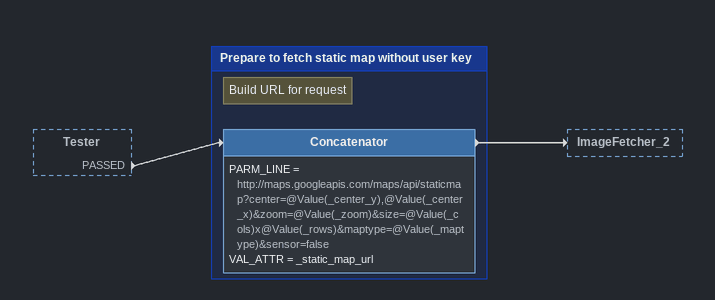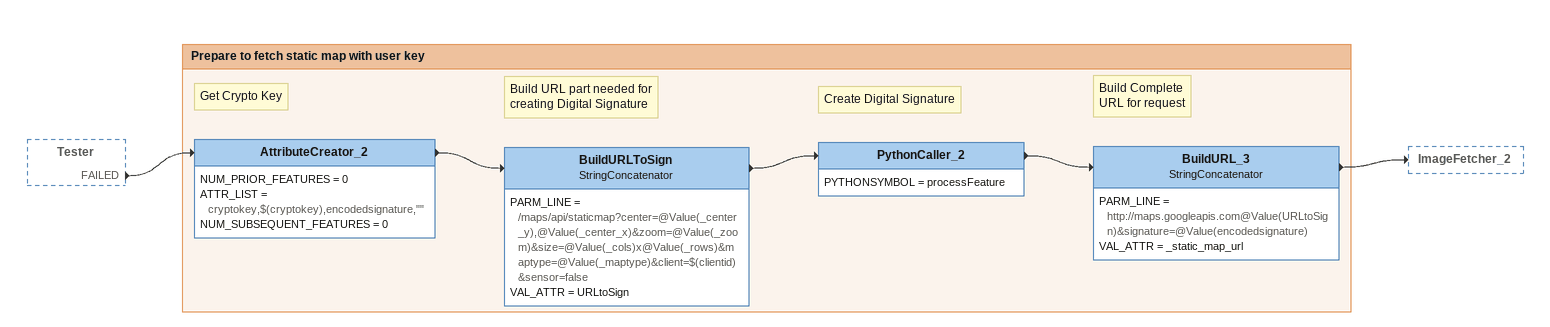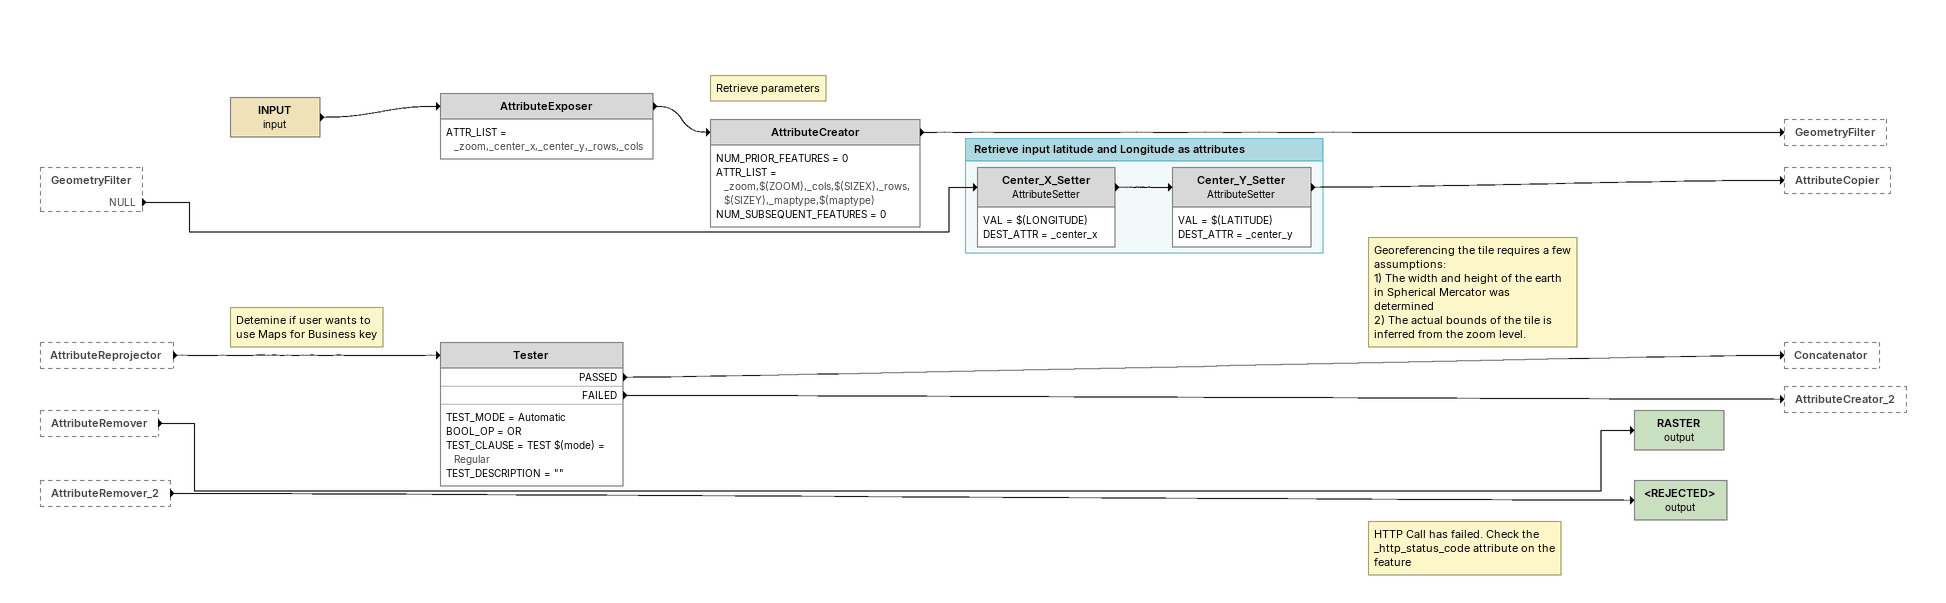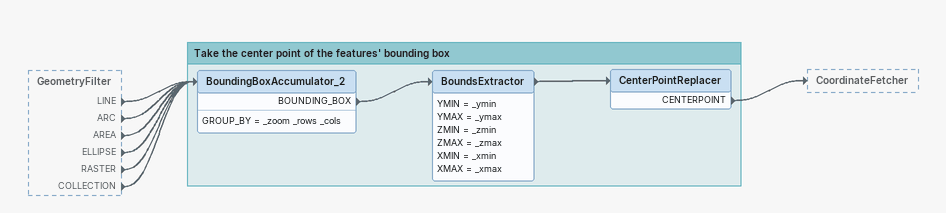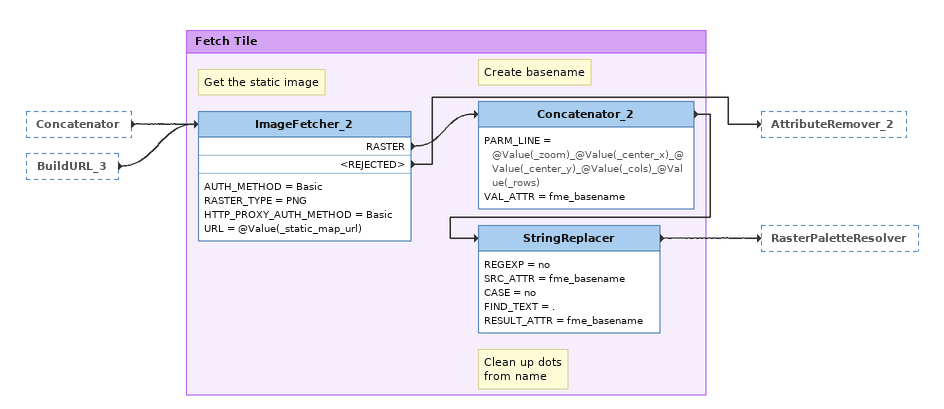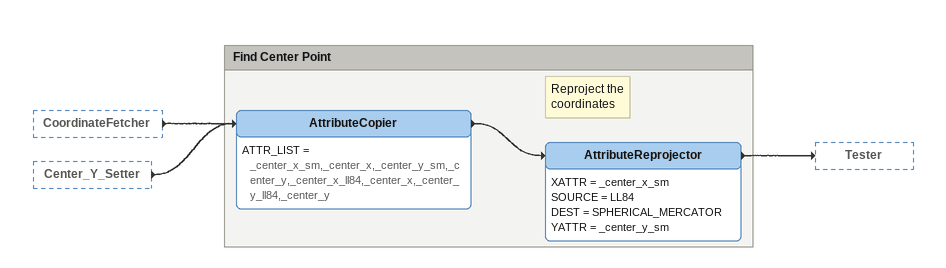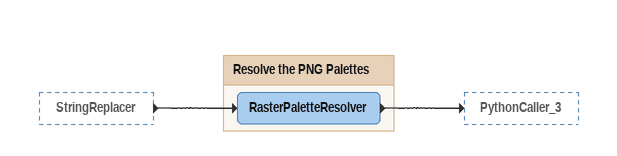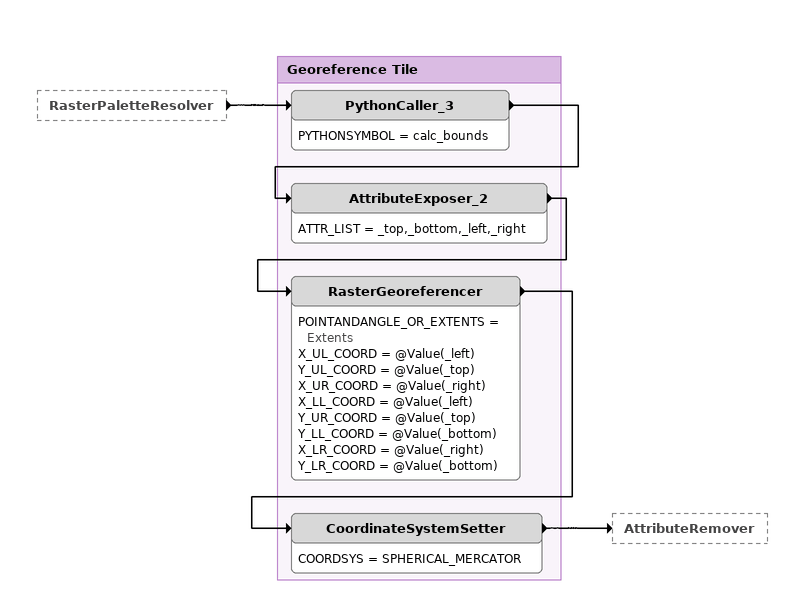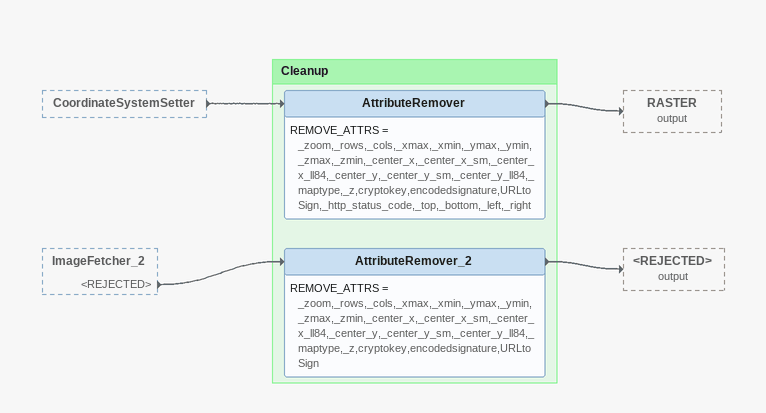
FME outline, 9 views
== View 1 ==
Tester [outside]
    PASSED -> Concatenator

Bookmark: Prepare to fetch static map without user key
Note: Build URL for request
Concatenator
    PARM_LINE = http://maps.googleapis.com/maps/api/staticmap?center=@Value(_center_y),@Value(_center_x)&zoom=@Value(_zoom)&size=@Value(_cols)x@Value(_rows)&maptype=@Value(_maptype)&sensor=false
    VAL_ATTR = _static_map_url
    -> ImageFetcher_2

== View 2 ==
Tester [outside]
    FAILED -> AttributeCreator_2

Bookmark: Prepare to fetch static map with user key
Note: Get Crypto Key
AttributeCreator_2
    NUM_PRIOR_FEATURES = 0
    ATTR_LIST = cryptokey,$(cryptokey),encodedsignature,""
    NUM_SUBSEQUENT_FEATURES = 0
    -> BuildURLToSign
Note: Build URL part needed for / creating Digital Signature
BuildURLToSign: StringConcatenator
    PARM_LINE = /maps/api/staticmap?center=@Value(_center_y),@Value(_center_x)&zoom=@Value(_zoom)&size=@Value(_cols)x@Value(_rows)&maptype=@Value(_maptype)&client=$(clientid)&sensor=false
    VAL_ATTR = URLtoSign
    -> PythonCaller_2
Note: Create Digital Signature
PythonCaller_2
    PYTHONSYMBOL = processFeature
    -> BuildURL_3
Note: Build Complete / URL for request
BuildURL_3: StringConcatenator
    PARM_LINE = http://maps.googleapis.com@Value(URLtoSign)&signature=@Value(encodedsignature)
    VAL_ATTR = _static_map_url
    -> ImageFetcher_2

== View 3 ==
GeometryFilter [outside]
    NULL -> Center_X_Setter
AttributeReprojector [outside]
    -> Tester
AttributeRemover [outside]
    -> RASTER (output)
AttributeRemover_2 [outside]
    -> <REJECTED> (output)
INPUT (input)
    -> AttributeExposer
AttributeExposer
    ATTR_LIST = _zoom,_center_x,_center_y,_rows,_cols
    -> AttributeCreator
Note: Retrieve parameters
AttributeCreator
    NUM_PRIOR_FEATURES = 0
    ATTR_LIST = _zoom,$(ZOOM),_cols,$(SIZEX),_rows,$(SIZEY),_maptype,$(maptype)
    NUM_SUBSEQUENT_FEATURES = 0
    -> GeometryFilter
Note: Detemine if user wants to / use Maps for Business key
Tester
    TEST_MODE = Automatic
    BOOL_OP = OR
    TEST_CLAUSE = TEST $(mode) = Regular
    TEST_DESCRIPTION = ""
    PASSED -> Concatenator
    FAILED -> AttributeCreator_2
Note: Georeferencing the tile requires a few assumptions: / 1) The width and height of the earth in Spherical Mercator was determined / 2) The actual bounds of the tile is inferred from the zoom level.
RASTER (output)
Note: HTTP Call has failed. Check the _http_status_code attribute on the feature
<REJECTED> (output)

Bookmark: Retrieve input latitude and Longitude as attributes
Center_X_Setter: AttributeSetter
    VAL = $(LONGITUDE)
    DEST_ATTR = _center_x
    -> Center_Y_Setter
Center_Y_Setter: AttributeSetter
    VAL = $(LATITUDE)
    DEST_ATTR = _center_y
    -> AttributeCopier

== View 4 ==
GeometryFilter [outside]
    LINE -> BoundingBoxAccumulator_2
    ARC -> BoundingBoxAccumulator_2
    AREA -> BoundingBoxAccumulator_2
    ELLIPSE -> BoundingBoxAccumulator_2
    RASTER -> BoundingBoxAccumulator_2
    COLLECTION -> BoundingBoxAccumulator_2

Bookmark: Take the center point of the features' bounding box
BoundingBoxAccumulator_2
    GROUP_BY = _zoom _rows _cols
    BOUNDING_BOX -> BoundsExtractor
BoundsExtractor
    YMIN = _ymin
    YMAX = _ymax
    ZMIN = _zmin
    ZMAX = _zmax
    XMIN = _xmin
    XMAX = _xmax
    -> CenterPointReplacer
CenterPointReplacer
    CENTERPOINT -> CoordinateFetcher

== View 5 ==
Concatenator [outside]
    -> ImageFetcher_2
BuildURL_3 [outside]
    -> ImageFetcher_2

Bookmark: Fetch Tile
Note: Get the static image
ImageFetcher_2
    AUTH_METHOD = Basic
    RASTER_TYPE = PNG
    HTTP_PROXY_AUTH_METHOD = Basic
    URL = @Value(_static_map_url)
    RASTER -> Concatenator_2
    <REJECTED> -> AttributeRemover_2
Note: Create basename
Concatenator_2
    PARM_LINE = @Value(_zoom)_@Value(_center_x)_@Value(_center_y)_@Value(_cols)_@Value(_rows)
    VAL_ATTR = fme_basename
    -> StringReplacer
Note: Clean up dots / from name
StringReplacer
    REGEXP = no
    SRC_ATTR = fme_basename
    CASE = no
    FIND_TEXT = .
    RESULT_ATTR = fme_basename
    -> RasterPaletteResolver

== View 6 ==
CoordinateFetcher [outside]
    -> AttributeCopier
Center_Y_Setter [outside]
    -> AttributeCopier

Bookmark: Find Center Point
AttributeCopier
    ATTR_LIST = _center_x_sm,_center_x,_center_y_sm,_center_y,_center_x_ll84,_center_x,_center_y_ll84,_center_y
    -> AttributeReprojector
Note: Reproject the / coordinates
AttributeReprojector
    XATTR = _center_x_sm
    SOURCE = LL84
    DEST = SPHERICAL_MERCATOR
    YATTR = _center_y_sm
    -> Tester

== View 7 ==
StringReplacer [outside]
    -> RasterPaletteResolver

Bookmark: Resolve the PNG Palettes
RasterPaletteResolver
    -> PythonCaller_3

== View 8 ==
RasterPaletteResolver [outside]
    -> PythonCaller_3

Bookmark: Georeference Tile
PythonCaller_3
    PYTHONSYMBOL = calc_bounds
    -> AttributeExposer_2
AttributeExposer_2
    ATTR_LIST = _top,_bottom,_left,_right
    -> RasterGeoreferencer
RasterGeoreferencer
    POINTANDANGLE_OR_EXTENTS = Extents
    X_UL_COORD = @Value(_left)
    Y_UL_COORD = @Value(_top)
    X_UR_COORD = @Value(_right)
    X_LL_COORD = @Value(_left)
    Y_UR_COORD = @Value(_top)
    Y_LL_COORD = @Value(_bottom)
    X_LR_COORD = @Value(_right)
    Y_LR_COORD = @Value(_bottom)
    -> CoordinateSystemSetter
CoordinateSystemSetter
    COORDSYS = SPHERICAL_MERCATOR
    -> AttributeRemover

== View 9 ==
CoordinateSystemSetter [outside]
    -> AttributeRemover
ImageFetcher_2 [outside]
    <REJECTED> -> AttributeRemover_2

Bookmark: Cleanup
AttributeRemover
    REMOVE_ATTRS = _zoom,_rows,_cols,_xmax,_xmin,_ymax,_ymin,_zmax,_zmin,_center_x,_center_x_sm,_center_x_ll84,_center_y,_center_y_sm,_center_y_ll84,_maptype,_z,cryptokey,encodedsignature,URLtoSign,_http_status_code,_top,_bottom,_left,_right
    -> RASTER (output)
AttributeRemover_2
    REMOVE_ATTRS = _zoom,_rows,_cols,_xmax,_xmin,_ymax,_ymin,_zmax,_zmin,_center_x,_center_x_sm,_center_x_ll84,_center_y,_center_y_sm,_center_y_ll84,_maptype,_z,cryptokey,encodedsignature,URLtoSign
    -> <REJECTED> (output)
